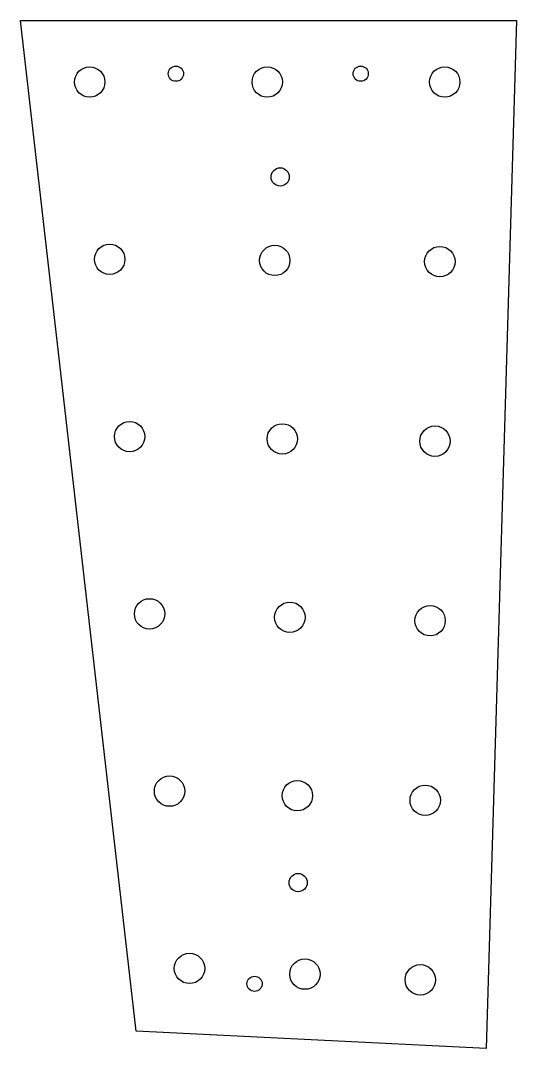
# Model space of a CAD drawing. Extents: x -20.4 to 0, y -42.3 to 0.
import ezdxf

# ---------------------------------------------------------------- set-up
doc = ezdxf.new("R2010")
doc.units = 0
doc.header["$MEASUREMENT"] = 0
doc.layers.add('VISIBLE', color=7, linetype='CONTINUOUS')

msp = doc.modelspace()

# ---------------------------------------------------------------- linework, layer by layer
at = {"layer": 'VISIBLE'}
for p, q in [((-20.383, 0), (0.008, 0)), ((-15.63, -41.604), (-20.383, 0)), ((0.008, 0), (-1.241, -42.315)), ((-1.241, -42.315), (-15.63, -41.604))]:
    msp.add_line(p, q, dxfattribs=at)
for centre, radius in [((-17.54, -2.531), 0.625), ((-13.995, -2.188), 0.313), ((-10.24, -2.531), 0.625), ((-6.396, -2.188), 0.313), ((-2.94, -2.531), 0.625), ((-9.707, -6.437), 0.375), ((-16.719, -9.829), 0.625), ((-9.93, -9.876), 0.625), ((-3.141, -9.923), 0.625), ((-15.899, -17.127), 0.625), ((-9.62, -17.221), 0.625), ((-3.342, -17.315), 0.625), ((-15.078, -24.425), 0.625), ((-9.31, -24.566), 0.625), ((-3.542, -24.707), 0.625), ((-14.257, -31.723), 0.625), ((-9, -31.911), 0.625), ((-3.743, -32.099), 0.625), ((-8.969, -35.486), 0.375), ((-13.436, -39.02), 0.625), ((-8.69, -39.256), 0.625), ((-3.944, -39.491), 0.625), ((-10.76, -39.654), 0.312)]:
    msp.add_circle(centre, radius, dxfattribs=at)

doc.saveas('drawing.dxf')
